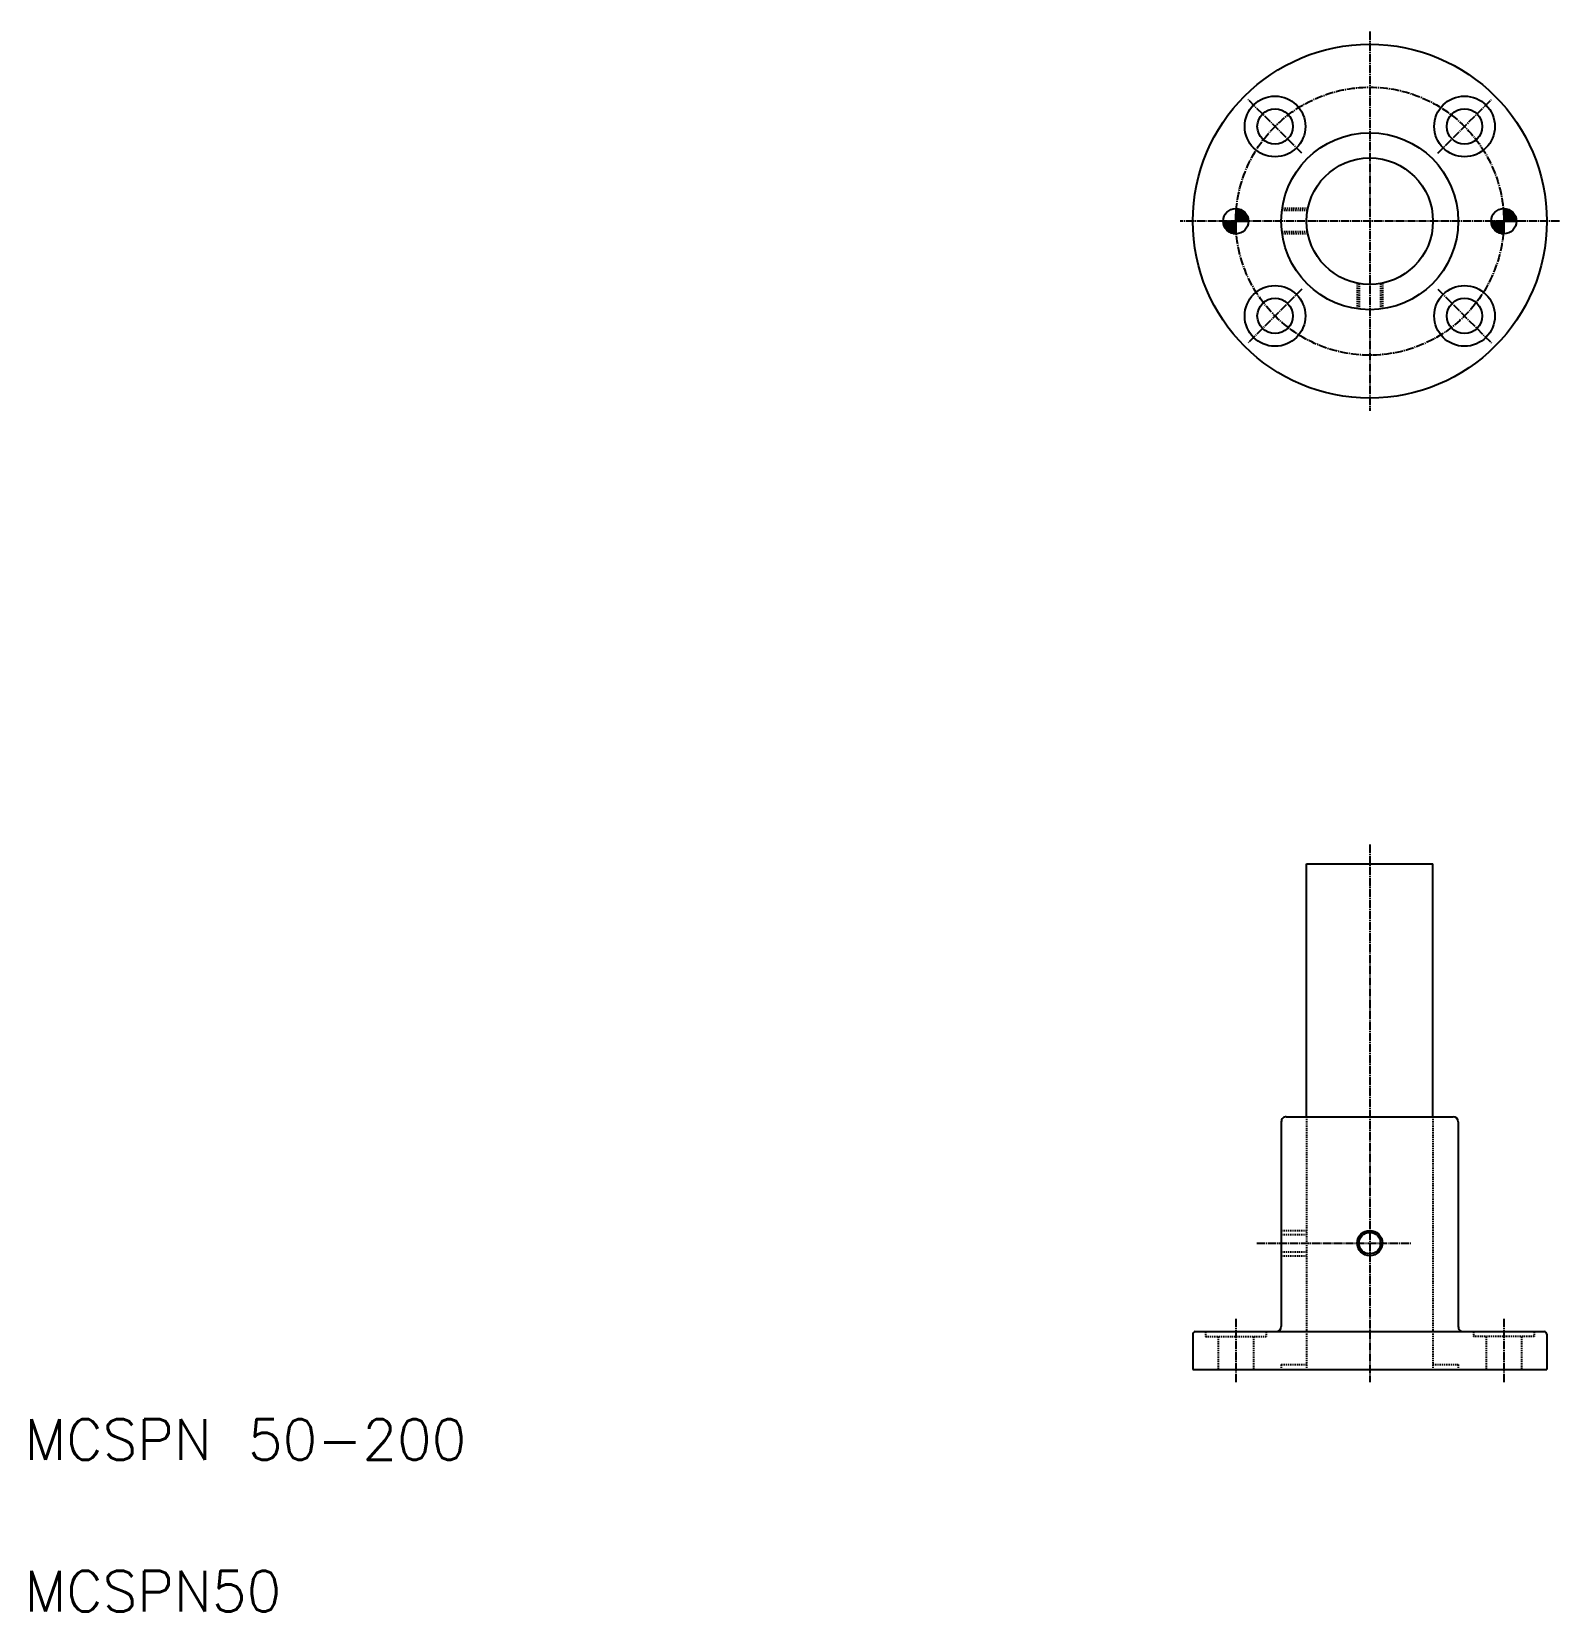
# Model space of a CAD drawing. Extents: x 43 to 647, y 40 to 665.
import ezdxf

# ---------------------------------------------------------------- set-up
doc = ezdxf.new("R2010")
doc.units = 0
doc.header["$LTSCALE"] = 0.25
doc.linetypes.add('CENTER', pattern=[17.5, 13, -1.5, 1.5, -1.5])
doc.linetypes.add('DASHED', pattern=[3.5, 2, -1.5])
doc.layers.get('0').update_dxf_attribs({"linetype": 'CONTINUOUS'})
doc.layers.add('CENTER', color=1, linetype='CENTER')
doc.styles.get("Standard").update_dxf_attribs({"font": 'txt', "bigfont": 'BIGFONT'})

msp = doc.modelspace()

# ---------------------------------------------------------------- linework, layer by layer
for p, q in [((519.01, 594.91), (519.01, 584.91)), ((519.01, 594.81), (520, 594.81)), ((519.01, 594.46), (521.08, 594.46)), ((519.01, 594.11), (521.72, 594.11)), ((519.01, 593.76), (522.2, 593.76)), ((542.45, 594.91), (542.45, 594.91)), ((544.98, 594.91), (544.98, 594.91)), ((625.01, 594.91), (625.01, 584.91)), ((625.01, 594.81), (626, 594.81)), ((625.01, 594.46), (627.08, 594.46)), ((625.01, 594.11), (627.72, 594.11)), ((625.01, 593.76), (628.2, 593.76)), ((514.01, 589.91), (524.01, 589.91)), ((514.03, 589.56), (519.01, 589.56)), ((514.06, 589.21), (519.01, 589.21)), ((514.12, 588.86), (519.01, 588.86)), ((514.21, 588.51), (519.01, 588.51)), ((514.33, 588.16), (519.01, 588.16)), ((514.47, 587.81), (519.01, 587.81)), ((514.65, 587.46), (519.01, 587.46)), ((519.01, 593.41), (522.58, 593.41)), ((519.01, 593.06), (522.89, 593.06)), ((519.01, 592.71), (523.15, 592.71)), ((519.01, 592.36), (523.37, 592.36)), ((519.01, 592.01), (523.55, 592.01)), ((519.01, 591.66), (523.7, 591.66)), ((519.01, 591.31), (523.81, 591.31)), ((519.01, 590.96), (523.9, 590.96)), ((519.01, 590.61), (523.96, 590.61)), ((519.01, 590.26), (524, 590.26)), ((519.01, 589.91), (524.01, 589.91)), ((620.01, 589.91), (630.01, 589.91)), ((620.03, 589.56), (625.01, 589.56)), ((620.06, 589.21), (625.01, 589.21)), ((620.12, 588.86), (625.01, 588.86)), ((620.21, 588.51), (625.01, 588.51)), ((620.33, 588.16), (625.01, 588.16)), ((620.47, 587.81), (625.01, 587.81)), ((620.65, 587.46), (625.01, 587.46)), ((625.01, 593.41), (628.58, 593.41)), ((625.01, 593.06), (628.89, 593.06)), ((625.01, 592.71), (629.15, 592.71)), ((625.01, 592.36), (629.37, 592.36)), ((625.01, 592.01), (629.55, 592.01)), ((625.01, 591.66), (629.7, 591.66)), ((625.01, 591.31), (629.81, 591.31)), ((625.01, 590.96), (629.9, 590.96)), ((625.01, 590.61), (629.96, 590.61)), ((625.01, 590.26), (630, 590.26)), ((625.01, 589.91), (630.01, 589.91)), ((514.87, 587.11), (519.01, 587.11)), ((515.13, 586.76), (519.01, 586.76)), ((515.44, 586.41), (519.01, 586.41)), ((515.82, 586.06), (519.01, 586.06)), ((516.3, 585.71), (519.01, 585.71)), ((516.94, 585.36), (519.01, 585.36)), ((518.01, 585.01), (519.01, 585.01)), ((620.87, 587.11), (625.01, 587.11)), ((621.13, 586.76), (625.01, 586.76)), ((621.44, 586.41), (625.01, 586.41)), ((621.82, 586.06), (625.01, 586.06)), ((622.3, 585.71), (625.01, 585.71)), ((622.94, 585.36), (625.01, 585.36)), ((624.01, 585.01), (625.01, 585.01)), ((547.01, 335.68), (597.01, 335.68)), ((547.01, 235.68), (547.01, 335.68)), ((597.01, 235.68), (597.01, 335.68)), ((537.01, 233.68), (537.01, 152.68)), ((539.01, 235.68), (605.01, 235.68)), ((607.01, 233.68), (607.01, 152.68)), ((503.01, 150.68), (641.01, 150.68)), ((502.01, 149.68), (502.01, 135.68)), ((642.01, 149.68), (642.01, 135.68)), ((502.01, 135.68), (642.01, 135.68))]:
    msp.add_line(p, q)
at = {"color": 3, "linetype": 'DASHED'}
for p, q in [((547.38, 594.16), (537.27, 594.16)), ((547.52, 594.91), (537.37, 594.91)), ((547.38, 585.66), (537.27, 585.66)), ((547.52, 584.91), (537.37, 584.91)), ((567.01, 565.41), (567.01, 555.27)), ((567.76, 565.27), (567.76, 555.17)), ((576.26, 565.27), (576.26, 555.17)), ((577.01, 565.41), (577.01, 555.27)), ((547.01, 235.68), (547.01, 135.68)), ((597.01, 235.68), (597.01, 135.68)), ((537.01, 190.68), (547.01, 190.68)), ((537.01, 189.08), (547.01, 189.08)), ((537.01, 182.28), (547.01, 182.28)), ((537.01, 180.68), (547.01, 180.68)), ((507.01, 150.68), (507.01, 148.68)), ((531.01, 150.68), (531.01, 148.68)), ((613.01, 150.68), (613.01, 148.68)), ((637.01, 150.68), (637.01, 148.68)), ((507.01, 148.68), (531.01, 148.68)), ((512.01, 148.68), (512.01, 135.68)), ((526.01, 148.68), (526.01, 135.68)), ((637.01, 148.68), (613.01, 148.68)), ((618.01, 148.68), (618.01, 135.68)), ((632.01, 148.68), (632.01, 135.68)), ((537.01, 137.68), (547.01, 137.68)), ((537.01, 137.68), (537.01, 135.68)), ((597.01, 137.68), (607.01, 137.68)), ((607.01, 137.68), (607.01, 135.68))]:
    msp.add_line(p, q, dxfattribs=at)
for centre, radius in [((572.01, 589.91), 70), ((534.54, 627.39), 12), ((609.49, 627.39), 12), ((534.54, 627.39), 7), ((572.01, 589.91), 35), ((572.01, 589.91), 25), ((519.01, 589.91), 5), ((625.01, 589.91), 5), ((534.54, 552.43), 12), ((609.49, 552.43), 12), ((534.54, 552.43), 7), ((609.49, 552.43), 7), ((572.01, 185.68), 4.25)]:
    msp.add_circle(centre, radius)
at = {"color": 7}
msp.add_circle((609.49, 627.39), 7, dxfattribs=at)
at = {"color": 3}
msp.add_circle((572.01, 185.68), 5, dxfattribs=at)
for centre, radius, start, end in [((539.01, 233.68), 2, 90, 180.00001), ((605.01, 233.68), 2, 0, 90), ((503.01, 149.68), 1, 90, 180.00001), ((535.01, 152.68), 2, 270, 0), ((609.01, 152.68), 2, 179.99999, 270), ((641.01, 149.68), 1, 0, 90)]:
    msp.add_arc(centre, radius, start, end)
at = {"layer": 'CENTER', "color": 1, "linetype": 'CENTER'}
for p, q in [((572.01, 664.91), (572.01, 514.91)), ((545.14, 616.78), (523.93, 637.99)), ((598.88, 616.78), (620.1, 637.99)), ((647.01, 589.91), (497.01, 589.91)), ((545.14, 563.04), (523.93, 541.83)), ((598.88, 563.04), (620.1, 541.83)), ((572.01, 343.3), (572.01, 130.68)), ((527.36, 185.68), (588.54, 185.68)), ((519.01, 155.68), (519.01, 130.68)), ((625.01, 155.68), (625.01, 130.68))]:
    msp.add_line(p, q, dxfattribs=at)
msp.add_circle((572.01, 589.91), 53, dxfattribs=at)

# ---------------------------------------------------------------- texts
for s, p in [('MCSPN 50-200', (40, 100)), ('MCSPN50', (40, 40))]:
    msp.add_text(s, height=16).set_placement(p)

doc.saveas('drawing.dxf')
